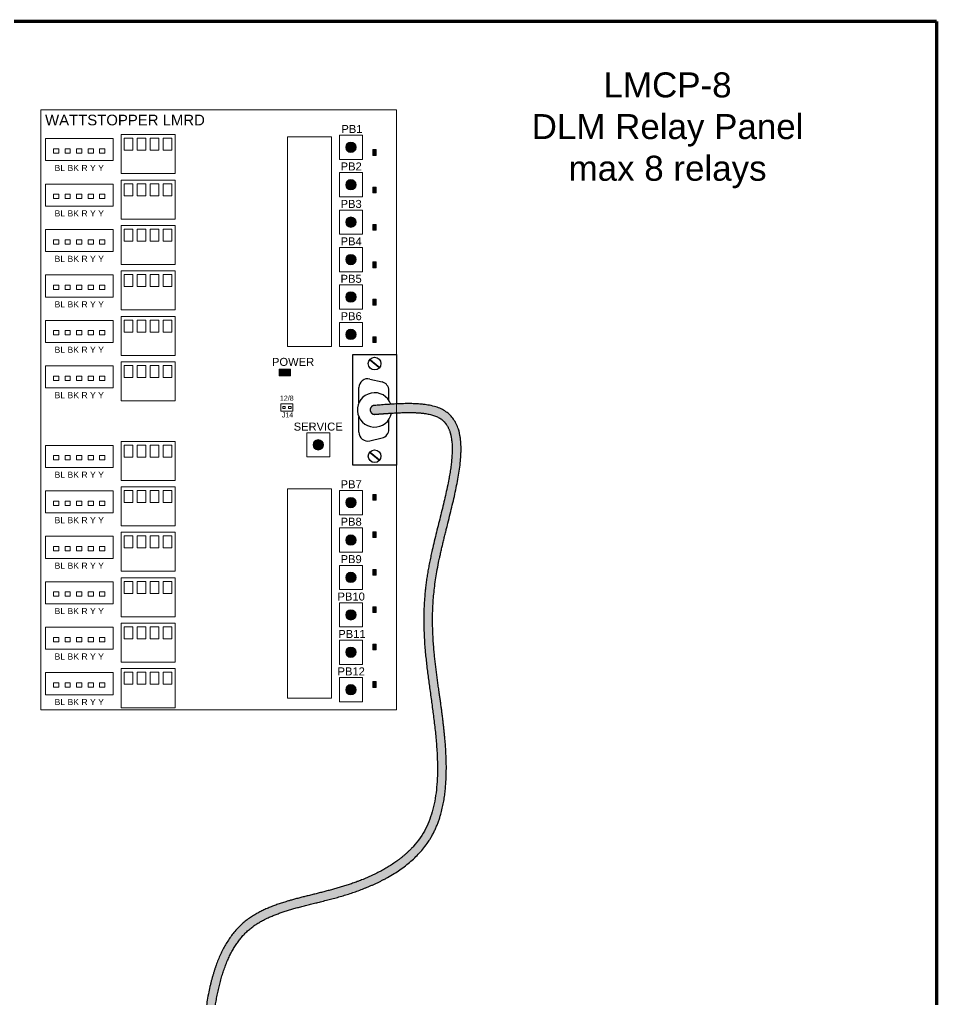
# Model space of a CAD drawing. Header units: inches. Extents: x 59 to 3361, y -1026 to 1732.
# Drawn here: x 2027.5 to 2110.1, y 984.5 to 1072.6 of the extents above; entities that cross this region are included whole.
import ezdxf

# ---------------------------------------------------------------- set-up
doc = ezdxf.new("R2010")
doc.units = ezdxf.units.IN
doc.header["$MEASUREMENT"] = 0
doc.layers.add('PANEL', color=7, linetype='Continuous', lineweight=0)
doc.styles.add('ARIAL', font='arial.ttf')

# ---------------------------------------------------------------- blocks, each defined once
blk = doc.blocks.new('A$C161C591F')
h = blk.add_hatch(color=256)
h.dxf.hatch_style = 1
edge = h.paths.add_edge_path()
edge.add_arc((3.488, 6.329), 0.0585, 0, 360)
h = blk.add_hatch(color=256)
h.dxf.hatch_style = 1
h.paths.add_polyline_path([(3.736, 6.238), (3.736, 6.303), (3.773, 6.303), (3.773, 6.238)])
h = blk.add_hatch(color=256)
h.dxf.hatch_style = 1
edge = h.paths.add_edge_path()
edge.add_arc((3.488, 5.908), 0.0585, 0, 360)
h = blk.add_hatch(color=256)
h.dxf.hatch_style = 1
h.paths.add_polyline_path([(3.736, 5.817), (3.736, 5.882), (3.773, 5.882), (3.773, 5.817)])
h = blk.add_hatch(color=256)
h.dxf.hatch_style = 1
edge = h.paths.add_edge_path()
edge.add_arc((3.488, 5.487), 0.0585, 0, 360)
h = blk.add_hatch(color=256)
h.dxf.hatch_style = 1
h.paths.add_polyline_path([(3.736, 5.396), (3.736, 5.461), (3.773, 5.461), (3.773, 5.396)])
h = blk.add_hatch(color=256)
h.dxf.hatch_style = 1
edge = h.paths.add_edge_path()
edge.add_arc((3.488, 5.066), 0.0585, 0, 360)
h = blk.add_hatch(color=256)
h.dxf.hatch_style = 1
h.paths.add_polyline_path([(3.736, 4.975), (3.736, 5.04), (3.773, 5.04), (3.773, 4.975)])
h = blk.add_hatch(color=256)
h.dxf.hatch_style = 1
edge = h.paths.add_edge_path()
edge.add_arc((3.488, 4.645), 0.0585, 0, 360)
h = blk.add_hatch(color=256)
h.dxf.hatch_style = 1
h.paths.add_polyline_path([(3.736, 4.554), (3.736, 4.619), (3.773, 4.619), (3.773, 4.554)])
h = blk.add_hatch(color=256)
h.dxf.hatch_style = 1
edge = h.paths.add_edge_path()
edge.add_arc((3.488, 4.224), 0.0585, 0, 360)
h = blk.add_hatch(color=256)
h.dxf.hatch_style = 1
h.paths.add_polyline_path([(3.736, 4.133), (3.736, 4.198), (3.773, 4.198), (3.773, 4.133)])
h = blk.add_hatch(color=256)
h.dxf.hatch_style = 1
h.paths.add_polyline_path([(2.681, 3.834), (2.81, 3.834), (2.81, 3.76), (2.681, 3.76)])
h = blk.add_hatch(color=256)
h.dxf.hatch_style = 1
edge = h.paths.add_edge_path()
edge.add_arc((3.121, 2.982), 0.0585, 0, 360)
h = blk.add_hatch(color=256)
h.dxf.hatch_style = 1
edge = h.paths.add_edge_path()
edge.add_arc((3.488, 2.332), 0.0585, 0, 360)
h = blk.add_hatch(color=256)
h.dxf.hatch_style = 1
h.paths.add_polyline_path([(3.736, 2.423), (3.736, 2.359), (3.773, 2.359), (3.773, 2.423)])
h = blk.add_hatch(color=256)
h.dxf.hatch_style = 1
h.paths.add_polyline_path([(3.736, 2.002), (3.736, 1.938), (3.773, 1.938), (3.773, 2.002)])
h = blk.add_hatch(color=256)
h.dxf.hatch_style = 1
edge = h.paths.add_edge_path()
edge.add_arc((3.488, 1.911), 0.0585, 0, 360)
h = blk.add_hatch(color=256)
h.dxf.hatch_style = 1
edge = h.paths.add_edge_path()
edge.add_arc((3.488, 1.49), 0.0585, 0, 360)
h = blk.add_hatch(color=256)
h.dxf.hatch_style = 1
h.paths.add_polyline_path([(3.736, 1.581), (3.736, 1.516), (3.773, 1.516), (3.773, 1.581)])
h = blk.add_hatch(color=256)
h.dxf.hatch_style = 1
edge = h.paths.add_edge_path()
edge.add_arc((3.488, 1.069), 0.0585, 0, 360)
h = blk.add_hatch(color=256)
h.dxf.hatch_style = 1
h.paths.add_polyline_path([(3.736, 1.16), (3.736, 1.095), (3.773, 1.095), (3.773, 1.16)])
h = blk.add_hatch(color=256)
h.dxf.hatch_style = 1
edge = h.paths.add_edge_path()
edge.add_arc((3.488, 0.648), 0.0585, 0, 360)
h = blk.add_hatch(color=256)
h.dxf.hatch_style = 1
h.paths.add_polyline_path([(3.736, 0.739), (3.736, 0.674), (3.773, 0.674), (3.773, 0.739)])
h = blk.add_hatch(color=256)
h.dxf.hatch_style = 1
edge = h.paths.add_edge_path()
edge.add_arc((3.488, 0.227), 0.0585, 0, 360)
h = blk.add_hatch(color=256)
h.dxf.hatch_style = 1
h.paths.add_polyline_path([(3.736, 0.318), (3.736, 0.253), (3.773, 0.253), (3.773, 0.318)])
for p, q in [((0, 6.75), (4, 6.75)), ((0, 0), (0, 6.75)), ((4, 0), (4, 6.75)), ((4, 0), (0, 0))]:
    blk.add_line(p, q)
for points in [[(0.052, 6.179), (0.052, 6.427), (0.813, 6.427), (0.813, 6.179)], [(0.903, 6.472), (1.511, 6.472), (1.511, 6.033), (0.903, 6.033)], [(0.938, 6.431), (1.035, 6.431), (1.035, 6.296), (0.938, 6.296)], [(1.084, 6.431), (1.181, 6.431), (1.181, 6.296), (1.084, 6.296)], [(1.23, 6.431), (1.327, 6.431), (1.327, 6.296), (1.23, 6.296)], [(1.376, 6.431), (1.473, 6.431), (1.473, 6.296), (1.376, 6.296)], [(2.775, 6.447), (3.27, 6.447), (3.27, 4.09), (2.775, 4.09)], [(3.359, 6.193), (3.359, 6.465), (3.617, 6.465), (3.617, 6.193)], [(0.144, 6.264), (0.144, 6.313), (0.202, 6.313), (0.202, 6.264)], [(0.274, 6.264), (0.274, 6.313), (0.332, 6.313), (0.332, 6.264)], [(0.403, 6.264), (0.403, 6.313), (0.461, 6.313), (0.461, 6.264)], [(0.591, 6.264), (0.591, 6.313), (0.533, 6.313), (0.533, 6.264)], [(0.72, 6.264), (0.72, 6.313), (0.662, 6.313), (0.662, 6.264)], [(3.736, 6.238), (3.736, 6.303), (3.773, 6.303), (3.773, 6.238)], [(0.903, 5.961), (1.511, 5.961), (1.511, 5.522), (0.903, 5.522)], [(3.359, 5.772), (3.359, 6.044), (3.617, 6.044), (3.617, 5.772)], [(0.052, 5.668), (0.052, 5.916), (0.813, 5.916), (0.813, 5.668)], [(0.938, 5.92), (1.035, 5.92), (1.035, 5.785), (0.938, 5.785)], [(1.084, 5.92), (1.181, 5.92), (1.181, 5.785), (1.084, 5.785)], [(1.23, 5.92), (1.327, 5.92), (1.327, 5.785), (1.23, 5.785)], [(1.376, 5.92), (1.473, 5.92), (1.473, 5.785), (1.376, 5.785)], [(3.736, 5.817), (3.736, 5.882), (3.773, 5.882), (3.773, 5.817)], [(0.144, 5.752), (0.144, 5.801), (0.202, 5.801), (0.202, 5.752)], [(0.274, 5.752), (0.274, 5.801), (0.332, 5.801), (0.332, 5.752)], [(0.403, 5.752), (0.403, 5.801), (0.461, 5.801), (0.461, 5.752)], [(0.591, 5.752), (0.591, 5.801), (0.533, 5.801), (0.533, 5.752)], [(0.72, 5.752), (0.72, 5.801), (0.662, 5.801), (0.662, 5.752)], [(3.359, 5.351), (3.359, 5.623), (3.617, 5.623), (3.617, 5.351)], [(0.052, 5.157), (0.052, 5.405), (0.813, 5.405), (0.813, 5.157)], [(0.903, 5.45), (1.511, 5.45), (1.511, 5.011), (0.903, 5.011)], [(0.938, 5.409), (1.035, 5.409), (1.035, 5.274), (0.938, 5.274)], [(1.084, 5.409), (1.181, 5.409), (1.181, 5.274), (1.084, 5.274)], [(1.23, 5.409), (1.327, 5.409), (1.327, 5.274), (1.23, 5.274)], [(1.376, 5.409), (1.473, 5.409), (1.473, 5.274), (1.376, 5.274)], [(3.736, 5.396), (3.736, 5.461), (3.773, 5.461), (3.773, 5.396)], [(0.144, 5.241), (0.144, 5.29), (0.202, 5.29), (0.202, 5.241)], [(0.274, 5.241), (0.274, 5.29), (0.332, 5.29), (0.332, 5.241)], [(0.403, 5.241), (0.403, 5.29), (0.461, 5.29), (0.461, 5.241)], [(0.591, 5.241), (0.591, 5.29), (0.533, 5.29), (0.533, 5.241)], [(0.72, 5.241), (0.72, 5.29), (0.662, 5.29), (0.662, 5.241)], [(3.359, 4.93), (3.359, 5.202), (3.617, 5.202), (3.617, 4.93)], [(3.736, 4.975), (3.736, 5.04), (3.773, 5.04), (3.773, 4.975)], [(0.052, 4.645), (0.052, 4.893), (0.813, 4.893), (0.813, 4.645)], [(0.903, 4.938), (1.511, 4.938), (1.511, 4.499), (0.903, 4.499)], [(0.938, 4.897), (1.035, 4.897), (1.035, 4.762), (0.938, 4.762)], [(1.084, 4.897), (1.181, 4.897), (1.181, 4.762), (1.084, 4.762)], [(1.23, 4.897), (1.327, 4.897), (1.327, 4.762), (1.23, 4.762)], [(1.376, 4.897), (1.473, 4.897), (1.473, 4.762), (1.376, 4.762)], [(0.144, 4.73), (0.144, 4.779), (0.202, 4.779), (0.202, 4.73)], [(0.274, 4.73), (0.274, 4.779), (0.332, 4.779), (0.332, 4.73)], [(0.403, 4.73), (0.403, 4.779), (0.461, 4.779), (0.461, 4.73)], [(0.591, 4.73), (0.591, 4.779), (0.533, 4.779), (0.533, 4.73)], [(0.72, 4.73), (0.72, 4.779), (0.662, 4.779), (0.662, 4.73)], [(3.359, 4.509), (3.359, 4.781), (3.617, 4.781), (3.617, 4.509)], [(3.736, 4.554), (3.736, 4.619), (3.773, 4.619), (3.773, 4.554)], [(0.903, 4.427), (1.511, 4.427), (1.511, 3.988), (0.903, 3.988)], [(0.052, 4.134), (0.052, 4.382), (0.813, 4.382), (0.813, 4.134)], [(0.938, 4.386), (1.035, 4.386), (1.035, 4.251), (0.938, 4.251)], [(1.084, 4.386), (1.181, 4.386), (1.181, 4.251), (1.084, 4.251)], [(1.23, 4.386), (1.327, 4.386), (1.327, 4.251), (1.23, 4.251)], [(1.376, 4.386), (1.473, 4.386), (1.473, 4.251), (1.376, 4.251)], [(3.359, 4.088), (3.359, 4.36), (3.617, 4.36), (3.617, 4.088)], [(0.144, 4.218), (0.144, 4.267), (0.202, 4.267), (0.202, 4.218)], [(0.274, 4.218), (0.274, 4.267), (0.332, 4.267), (0.332, 4.218)], [(0.403, 4.218), (0.403, 4.267), (0.461, 4.267), (0.461, 4.218)], [(0.591, 4.218), (0.591, 4.267), (0.533, 4.267), (0.533, 4.218)], [(0.72, 4.218), (0.72, 4.267), (0.662, 4.267), (0.662, 4.218)], [(3.736, 4.133), (3.736, 4.198), (3.773, 4.198), (3.773, 4.133)], [(3.509, 2.754), (3.509, 3.996), (4, 3.996), (4, 2.754)], [(0.052, 3.623), (0.052, 3.871), (0.813, 3.871), (0.813, 3.623)], [(0.903, 3.916), (1.511, 3.916), (1.511, 3.477), (0.903, 3.477)], [(0.938, 3.875), (1.035, 3.875), (1.035, 3.74), (0.938, 3.74)], [(1.084, 3.875), (1.181, 3.875), (1.181, 3.74), (1.084, 3.74)], [(1.23, 3.875), (1.327, 3.875), (1.327, 3.74), (1.23, 3.74)], [(1.376, 3.875), (1.473, 3.875), (1.473, 3.74), (1.376, 3.74)], [(0.144, 3.707), (0.144, 3.756), (0.202, 3.756), (0.202, 3.707)], [(0.274, 3.707), (0.274, 3.756), (0.332, 3.756), (0.332, 3.707)], [(0.403, 3.707), (0.403, 3.756), (0.461, 3.756), (0.461, 3.707)], [(0.591, 3.707), (0.591, 3.756), (0.533, 3.756), (0.533, 3.707)], [(0.72, 3.707), (0.72, 3.756), (0.662, 3.756), (0.662, 3.707)], [(2.681, 3.834), (2.81, 3.834), (2.81, 3.76), (2.681, 3.76)], [(2.701, 3.36), (2.701, 3.443), (2.836, 3.443), (2.836, 3.36)], [(2.75, 3.391), (2.75, 3.415), (2.721, 3.415), (2.721, 3.391)], [(2.815, 3.391), (2.815, 3.415), (2.786, 3.415), (2.786, 3.391)], [(2.992, 2.846), (2.992, 3.118), (3.25, 3.118), (3.25, 2.846)], [(0.903, 3.021), (1.511, 3.021), (1.511, 2.582), (0.903, 2.582)], [(0.938, 2.98), (1.035, 2.98), (1.035, 2.845), (0.938, 2.845)], [(1.084, 2.98), (1.181, 2.98), (1.181, 2.845), (1.084, 2.845)], [(1.23, 2.98), (1.327, 2.98), (1.327, 2.845), (1.23, 2.845)], [(1.376, 2.98), (1.473, 2.98), (1.473, 2.845), (1.376, 2.845)], [(0.052, 2.728), (0.052, 2.976), (0.813, 2.976), (0.813, 2.728)], [(0.144, 2.812), (0.144, 2.861), (0.202, 2.861), (0.202, 2.812)], [(0.274, 2.812), (0.274, 2.861), (0.332, 2.861), (0.332, 2.812)], [(0.403, 2.812), (0.403, 2.861), (0.461, 2.861), (0.461, 2.812)], [(0.591, 2.812), (0.591, 2.861), (0.533, 2.861), (0.533, 2.812)], [(0.72, 2.812), (0.72, 2.861), (0.662, 2.861), (0.662, 2.812)], [(0.052, 2.217), (0.052, 2.465), (0.813, 2.465), (0.813, 2.217)], [(0.903, 2.51), (1.511, 2.51), (1.511, 2.071), (0.903, 2.071)], [(0.938, 2.469), (1.035, 2.469), (1.035, 2.334), (0.938, 2.334)], [(1.084, 2.469), (1.181, 2.469), (1.181, 2.334), (1.084, 2.334)], [(1.23, 2.469), (1.327, 2.469), (1.327, 2.334), (1.23, 2.334)], [(1.376, 2.469), (1.473, 2.469), (1.473, 2.334), (1.376, 2.334)], [(2.775, 2.488), (3.27, 2.488), (3.27, 0.131), (2.775, 0.131)], [(3.359, 2.196), (3.359, 2.469), (3.617, 2.469), (3.617, 2.196)], [(0.144, 2.301), (0.144, 2.35), (0.202, 2.35), (0.202, 2.301)], [(0.274, 2.301), (0.274, 2.35), (0.332, 2.35), (0.332, 2.301)], [(0.403, 2.301), (0.403, 2.35), (0.461, 2.35), (0.461, 2.301)], [(0.591, 2.301), (0.591, 2.35), (0.533, 2.35), (0.533, 2.301)], [(0.72, 2.301), (0.72, 2.35), (0.662, 2.35), (0.662, 2.301)], [(3.736, 2.423), (3.736, 2.359), (3.773, 2.359), (3.773, 2.423)], [(0.903, 1.998), (1.511, 1.998), (1.511, 1.559), (0.903, 1.559)], [(3.359, 1.775), (3.359, 2.048), (3.617, 2.048), (3.617, 1.775)], [(3.736, 2.002), (3.736, 1.938), (3.773, 1.938), (3.773, 2.002)], [(0.052, 1.705), (0.052, 1.953), (0.813, 1.953), (0.813, 1.705)], [(0.938, 1.957), (1.035, 1.957), (1.035, 1.823), (0.938, 1.823)], [(1.084, 1.957), (1.181, 1.957), (1.181, 1.823), (1.084, 1.823)], [(1.23, 1.957), (1.327, 1.957), (1.327, 1.823), (1.23, 1.823)], [(1.376, 1.957), (1.473, 1.957), (1.473, 1.823), (1.376, 1.823)], [(0.144, 1.79), (0.144, 1.839), (0.202, 1.839), (0.202, 1.79)], [(0.274, 1.79), (0.274, 1.839), (0.332, 1.839), (0.332, 1.79)], [(0.403, 1.79), (0.403, 1.839), (0.461, 1.839), (0.461, 1.79)], [(0.591, 1.79), (0.591, 1.839), (0.533, 1.839), (0.533, 1.79)], [(0.72, 1.79), (0.72, 1.839), (0.662, 1.839), (0.662, 1.79)], [(3.359, 1.354), (3.359, 1.626), (3.617, 1.626), (3.617, 1.354)], [(3.736, 1.581), (3.736, 1.516), (3.773, 1.516), (3.773, 1.581)], [(0.052, 1.194), (0.052, 1.442), (0.813, 1.442), (0.813, 1.194)], [(0.903, 1.487), (1.511, 1.487), (1.511, 1.048), (0.903, 1.048)], [(0.938, 1.446), (1.035, 1.446), (1.035, 1.311), (0.938, 1.311)], [(1.084, 1.446), (1.181, 1.446), (1.181, 1.311), (1.084, 1.311)], [(1.23, 1.446), (1.327, 1.446), (1.327, 1.311), (1.23, 1.311)], [(1.376, 1.446), (1.473, 1.446), (1.473, 1.311), (1.376, 1.311)], [(0.144, 1.279), (0.144, 1.327), (0.202, 1.327), (0.202, 1.279)], [(0.274, 1.279), (0.274, 1.327), (0.332, 1.327), (0.332, 1.279)], [(0.403, 1.279), (0.403, 1.327), (0.461, 1.327), (0.461, 1.279)], [(0.591, 1.279), (0.591, 1.327), (0.533, 1.327), (0.533, 1.279)], [(0.72, 1.279), (0.72, 1.327), (0.662, 1.327), (0.662, 1.279)], [(3.359, 0.933), (3.359, 1.205), (3.617, 1.205), (3.617, 0.933)], [(3.736, 1.16), (3.736, 1.095), (3.773, 1.095), (3.773, 1.16)], [(0.052, 0.683), (0.052, 0.931), (0.813, 0.931), (0.813, 0.683)], [(0.903, 0.976), (1.511, 0.976), (1.511, 0.537), (0.903, 0.537)], [(0.938, 0.935), (1.035, 0.935), (1.035, 0.8), (0.938, 0.8)], [(1.084, 0.935), (1.181, 0.935), (1.181, 0.8), (1.084, 0.8)], [(1.23, 0.935), (1.327, 0.935), (1.327, 0.8), (1.23, 0.8)], [(1.376, 0.935), (1.473, 0.935), (1.473, 0.8), (1.376, 0.8)], [(0.144, 0.767), (0.144, 0.816), (0.202, 0.816), (0.202, 0.767)], [(0.274, 0.767), (0.274, 0.816), (0.332, 0.816), (0.332, 0.767)], [(0.403, 0.767), (0.403, 0.816), (0.461, 0.816), (0.461, 0.767)], [(0.591, 0.767), (0.591, 0.816), (0.533, 0.816), (0.533, 0.767)], [(0.72, 0.767), (0.72, 0.816), (0.662, 0.816), (0.662, 0.767)], [(3.359, 0.512), (3.359, 0.784), (3.617, 0.784), (3.617, 0.512)], [(3.736, 0.739), (3.736, 0.674), (3.773, 0.674), (3.773, 0.739)], [(0.903, 0.464), (1.511, 0.464), (1.511, 0.025), (0.903, 0.025)], [(0.052, 0.171), (0.052, 0.419), (0.813, 0.419), (0.813, 0.171)], [(0.938, 0.423), (1.035, 0.423), (1.035, 0.289), (0.938, 0.289)], [(1.084, 0.423), (1.181, 0.423), (1.181, 0.289), (1.084, 0.289)], [(1.23, 0.423), (1.327, 0.423), (1.327, 0.289), (1.23, 0.289)], [(1.376, 0.423), (1.473, 0.423), (1.473, 0.289), (1.376, 0.289)], [(3.359, 0.091), (3.359, 0.363), (3.617, 0.363), (3.617, 0.091)], [(0.144, 0.256), (0.144, 0.305), (0.202, 0.305), (0.202, 0.256)], [(0.274, 0.256), (0.274, 0.305), (0.332, 0.305), (0.332, 0.256)], [(0.403, 0.256), (0.403, 0.305), (0.461, 0.305), (0.461, 0.256)], [(0.591, 0.256), (0.591, 0.305), (0.533, 0.305), (0.533, 0.256)], [(0.72, 0.256), (0.72, 0.305), (0.662, 0.305), (0.662, 0.256)], [(3.736, 0.318), (3.736, 0.253), (3.773, 0.253), (3.773, 0.318)]]:
    blk.add_lwpolyline(points, close=True)
for centre in [(3.488, 6.329), (3.488, 5.908), (3.488, 5.487), (3.488, 5.066), (3.488, 4.645), (3.488, 4.224), (3.121, 2.982), (3.488, 2.332), (3.488, 1.911), (3.488, 1.49), (3.488, 1.069), (3.488, 0.648), (3.488, 0.227)]:
    blk.add_circle(centre, 0.0585)
at = {"style": 'ARIAL'}
for s, height, p in [('BL BK R Y Y ', 0.06939, (0.155, 6.062)), ('BL BK R Y Y ', 0.06939, (0.155, 5.551)), ('BL BK R Y Y ', 0.06939, (0.155, 5.04)), ('BL BK R Y Y ', 0.06939, (0.155, 4.528)), ('BL BK R Y Y ', 0.06939, (0.155, 4.017)), ('POWER', 0.09, (2.6, 3.87)), ('BL BK R Y Y ', 0.06939, (0.155, 3.506)), ('SERVICE', 0.09, (2.844, 3.142)), ('BL BK R Y Y ', 0.06939, (0.155, 2.611)), ('BL BK R Y Y ', 0.06939, (0.155, 2.1)), ('BL BK R Y Y ', 0.06939, (0.155, 1.588)), ('BL BK R Y Y ', 0.06939, (0.155, 1.077)), ('BL BK R Y Y ', 0.06939, (0.155, 0.566)), ('BL BK R Y Y ', 0.06939, (0.155, 0.054))]:
    blk.add_text(s, height=height, dxfattribs=at).set_placement(p)
at = {"attachment_point": 1, "style": 'ARIAL'}
for s, width, insert, char_height in [('WATTSTOPPER LMRD', 1.78982, (0.048, 6.696), 0.12), ('\\pi1.2619;PB1', 2.72871, (2.119, 6.58), 0.09), ('\\pi1.2537;PB2', 2.72871, (2.119, 6.159), 0.09), ('\\pi1.2532;PB3', 2.72871, (2.119, 5.737), 0.09), ('\\pi1.2534;PB4', 2.72871, (2.119, 5.316), 0.09), ('\\pi1.2529;PB5', 2.72871, (2.119, 4.895), 0.09), ('\\pi1.2533;PB6', 2.72871, (2.119, 4.474), 0.09), ('\\pi1.2927;12/8', 2.72871, (1.396, 3.535), 0.05722), ('\\pi1.3029;J14', 2.72871, (1.408, 3.347), 0.05722), ('\\pi1.2532;PB7', 2.72871, (2.119, 2.583), 0.09), ('\\pi1.2531;PB8', 2.72871, (2.119, 2.162), 0.09), ('\\pi1.2531;PB9', 2.72871, (2.119, 1.741), 0.09), ('\\pi1.2184;PB10', 2.72871, (2.119, 1.32), 0.09), ('\\pi1.227;PB11', 2.72871, (2.119, 0.899), 0.09), ('\\pi1.2187;PB12', 2.72871, (2.119, 0.478), 0.09)]:
    blk.add_mtext_dynamic_manual_height_columns(s, width=width, gutter_width=1, heights=[0], dxfattribs=dict(at, insert=insert, char_height=char_height))
blk = doc.blocks.new('LMCP-8_TW')
at = {"linetype": 'Continuous'}
h = blk.add_hatch(color=256, dxfattribs=at)
h.dxf.hatch_style = 1
edge = h.paths.add_edge_path()
edge.add_spline(control_points=[(22.168, 99.195), (21.935, 99.177), (21.757, 99.329), (21.739, 99.562), (21.72, 99.796), (21.873, 99.974), (22.106, 99.992), (23.341, 100.089), (24.587, 100.188), (26.481, 100.124), (27.196, 100.034), (28.428, 99.594), (28.935, 99.214), (29.716, 98.057), (29.891, 97.225), (29.946, 95.126), (29.737, 93.786), (29.131, 90.931), (28.73, 89.416), (28.009, 86.453), (27.703, 85.02), (27.25, 81.344), (27.336, 79.272), (27.783, 75.13), (28.15, 73.039), (28.598, 68.792), (28.7, 66.762), (28.261, 63.608), (27.925, 62.41), (26.763, 60.269), (25.925, 59.351), (23.312, 57.327), (21.274, 56.448), (17.605, 55.371), (16, 55.043), (13.101, 54.182), (11.815, 53.651), (9.86, 51.97), (9.151, 50.774), (8.151, 48.018), (7.85, 46.48), (7.489, 43.367), (7.426, 41.814), (7.399, 39.021), (7.428, 37.738), (7.458, 36.45), (7.461, 36.304), (7.391, 36.175), (7.266, 36.099), (7.141, 36.023), (6.995, 36.02), (6.866, 36.09), (6.738, 36.16), (6.662, 36.285), (6.658, 36.432), (6.629, 37.721), (6.599, 39.015), (6.627, 41.848), (6.69, 43.431), (7.063, 46.632), (7.374, 48.229), (8.416, 51.085), (9.143, 52.352), (11.833, 54.801), (14.161, 55.375), (18.082, 56.35), (19.649, 56.751), (22.551, 57.937), (23.884, 58.692), (25.873, 60.451), (26.571, 61.411), (27.47, 63.654), (27.692, 64.924), (27.855, 67.89), (27.722, 69.617), (26.964, 76.091), (25.973, 80.03), (27.472, 87.921), (28.245, 90.526), (29.062, 94.528), (29.234, 96.064), (28.903, 97.834), (28.655, 98.329), (27.839, 99.014), (27.208, 99.216), (25.563, 99.39), (24.577, 99.362), (23.09, 99.267), (22.63, 99.231), (22.168, 99.195)], knot_values=[0, 0, 0, 0, 1.570796, 1.570796, 1.570796, 3.141593, 3.141593, 3.141593, 3.535137, 3.535137, 3.80871, 3.80871, 4.082284, 4.082284, 4.444189, 4.444189, 4.899139, 4.899139, 5.357847, 5.357847, 5.816555, 5.816555, 6.639643, 6.639643, 7.462731, 7.462731, 8.152808, 8.152808, 8.60835, 8.60835, 9.063892, 9.063892, 9.805348, 9.805348, 10.372797, 10.372797, 10.940245, 10.940245, 11.507693, 11.507693, 12.054583, 12.054583, 12.601473, 12.601473, 13.096939, 13.096939, 13.096939, 14.144137, 14.144137, 14.144137, 15.191334, 15.191334, 15.191334, 16.238532, 16.238532, 16.238532, 16.734654, 16.734654, 17.282669, 17.282669, 17.830683, 17.830683, 18.371499, 18.371499, 19.235823, 19.235823, 19.796273, 19.796273, 20.356723, 20.356723, 20.85035, 20.85035, 21.343977, 21.343977, 21.948777, 21.948777, 23.709351, 23.709351, 24.468821, 24.468821, 25.029847, 25.029847, 25.36882, 25.36882, 25.707794, 25.707794, 26.046767, 26.046767, 26.193879, 26.193879, 26.193879, 26.193879], weights=[1, 0.804738, 0.804738, 1, 0.804738, 0.804738, 1, 1, 1, 1, 1, 1, 1, 1, 1, 1, 1, 1, 1, 1, 1, 1, 1, 1, 1, 1, 1, 1, 1, 1, 1, 1, 1, 1, 1, 1, 1, 1, 1, 1, 1, 1, 1, 1, 1, 1, 0.910684, 0.910684, 1, 0.910684, 0.910684, 1, 0.910684, 0.910684, 1, 1, 1, 1, 1, 1, 1, 1, 1, 1, 1, 1, 1, 1, 1, 1, 1, 1, 1, 1, 1, 1, 1, 1, 1, 1, 1, 1, 1, 1, 1, 1, 1, 1, 1, 1], degree=3, periodic=0)
for p, q in [((21.715, 102.374), (22.812, 102.112)), ((20.729, 100.228), (20.729, 101.596)), ((23.426, 100.446), (23.426, 101.334)), ((20.729, 97.591), (20.729, 98.959)), ((23.426, 97.854), (23.426, 98.742)), ((21.715, 96.813), (22.812, 97.076))]:
    blk.add_line(p, q)
blk.add_lwpolyline([(24.102, 99.328), (24.102, 94.623), (20.172, 94.623), (20.172, 104.565), (24.102, 104.565), (24.102, 100.129)])
at = {"linetype": 'Continuous', "const_width": 0.16}
for points in [[(21.697, 104.121), (22.577, 103.4)], [(21.697, 95.787), (22.577, 95.066)]]:
    blk.add_lwpolyline(points, dxfattribs=at)
for centre in [(22.137, 103.761), (22.137, 95.427)]:
    blk.add_circle(centre, 0.569)
for centre, start, end in [((21.529, 101.596), 76.53049, 180), ((22.626, 101.334), 0, 76.53049), ((21.529, 97.591), 180, 283.46951), ((22.626, 97.854), 283.46951, 0)]:
    blk.add_arc(centre, 0.8, start, end)
at = {"linetype": 'Continuous'}
blk.add_arc((22.137, 99.594), 1.545, 19.18074, 349.15509, dxfattribs=at)
blk.add_rational_spline([(22.168, 99.195), (21.935, 99.177), (21.757, 99.329), (21.739, 99.562), (21.72, 99.796), (21.873, 99.974), (22.106, 99.992), (23.341, 100.089), (24.587, 100.188), (26.481, 100.124), (27.196, 100.034), (28.428, 99.594), (28.935, 99.214), (29.716, 98.057), (29.891, 97.225), (29.946, 95.126), (29.737, 93.786), (29.131, 90.931), (28.73, 89.416), (28.009, 86.453), (27.703, 85.02), (27.25, 81.344), (27.336, 79.272), (27.783, 75.13), (28.15, 73.039), (28.598, 68.792), (28.7, 66.762), (28.261, 63.608), (27.925, 62.41), (26.763, 60.269), (25.925, 59.351), (23.312, 57.327), (21.274, 56.448), (17.605, 55.371), (16, 55.043), (13.101, 54.182), (11.815, 53.651), (9.86, 51.97), (9.151, 50.774), (8.151, 48.018), (7.85, 46.48), (7.489, 43.367), (7.426, 41.814), (7.399, 39.021), (7.428, 37.738), (7.458, 36.45), (7.461, 36.304), (7.391, 36.175), (7.266, 36.099), (7.141, 36.023), (6.995, 36.02), (6.866, 36.09), (6.738, 36.16), (6.662, 36.285), (6.658, 36.432), (6.629, 37.721), (6.599, 39.015), (6.627, 41.848), (6.69, 43.431), (7.063, 46.632), (7.374, 48.229), (8.416, 51.085), (9.143, 52.352), (11.833, 54.801), (14.161, 55.375), (18.082, 56.35), (19.649, 56.751), (22.551, 57.937), (23.884, 58.692), (25.873, 60.451), (26.571, 61.411), (27.47, 63.654), (27.692, 64.924), (27.855, 67.89), (27.722, 69.617), (26.964, 76.091), (25.973, 80.03), (27.472, 87.921), (28.245, 90.526), (29.062, 94.528), (29.234, 96.064), (28.903, 97.834), (28.655, 98.329), (27.839, 99.014), (27.208, 99.216), (25.563, 99.39), (24.577, 99.362), (23.09, 99.267), (22.63, 99.231), (22.168, 99.195)], [1, 0.804737854124, 0.804737854124, 1, 0.804737854124, 0.804737854124, 1, 1, 1, 1, 1, 1, 1, 1, 1, 1, 1, 1, 1, 1, 1, 1, 1, 1, 1, 1, 1, 1, 1, 1, 1, 1, 1, 1, 1, 1, 1, 1, 1, 1, 1, 1, 1, 1, 1, 1, 0.910683602518, 0.910683602518, 1, 0.910683602518, 0.910683602518, 1, 0.910683602518, 0.910683602518, 1, 1, 1, 1, 1, 1, 1, 1, 1, 1, 1, 1, 1, 1, 1, 1, 1, 1, 1, 1, 1, 1, 1, 1, 1, 1, 1, 1, 1, 1, 1, 1, 1, 1, 1, 1], degree=3, knots=[0, 0, 0, 0, 1.570796, 1.570796, 1.570796, 3.141593, 3.141593, 3.141593, 3.535137, 3.535137, 3.80871, 3.80871, 4.082284, 4.082284, 4.444189, 4.444189, 4.899139, 4.899139, 5.357847, 5.357847, 5.816555, 5.816555, 6.639643, 6.639643, 7.462731, 7.462731, 8.152808, 8.152808, 8.60835, 8.60835, 9.063892, 9.063892, 9.805348, 9.805348, 10.372797, 10.372797, 10.940245, 10.940245, 11.507693, 11.507693, 12.054583, 12.054583, 12.601473, 12.601473, 13.096939, 13.096939, 13.096939, 14.144137, 14.144137, 14.144137, 15.191334, 15.191334, 15.191334, 16.238532, 16.238532, 16.238532, 16.734654, 16.734654, 17.282669, 17.282669, 17.830683, 17.830683, 18.371499, 18.371499, 19.235823, 19.235823, 19.796273, 19.796273, 20.356723, 20.356723, 20.85035, 20.85035, 21.343977, 21.343977, 21.948777, 21.948777, 23.709351, 23.709351, 24.468821, 24.468821, 25.029847, 25.029847, 25.36882, 25.36882, 25.707794, 25.707794, 26.046767, 26.046767, 26.193879, 26.193879, 26.193879, 26.193879], dxfattribs=at)
at = {"layer": 'PANEL', "const_width": 0.314}
for points in [[(-72.713, 134.563), (72.713, 134.563)], [(72.713, 0), (72.713, 134.563)]]:
    blk.add_lwpolyline(points, dxfattribs=at)
at = {"layer": 'PANEL', "linetype": 'Continuous', "xscale": 8, "yscale": 8, "zscale": 8}
blk.add_blockref('A$C161C591F', (-7.898, 72.594), dxfattribs=at)
at = {"insert": (48.501, 129.968), "char_height": 2.25, "width": 40.97048, "attachment_point": 2, "style": 'ARIAL'}
blk.add_mtext('LMCP-8\\PDLM Relay Panel^Jmax 8 relays', dxfattribs=at)

msp = doc.modelspace()

# ---------------------------------------------------------------- block references
msp.add_blockref('LMCP-8_TW', (2037.277, 937.917))

doc.saveas('drawing.dxf')
